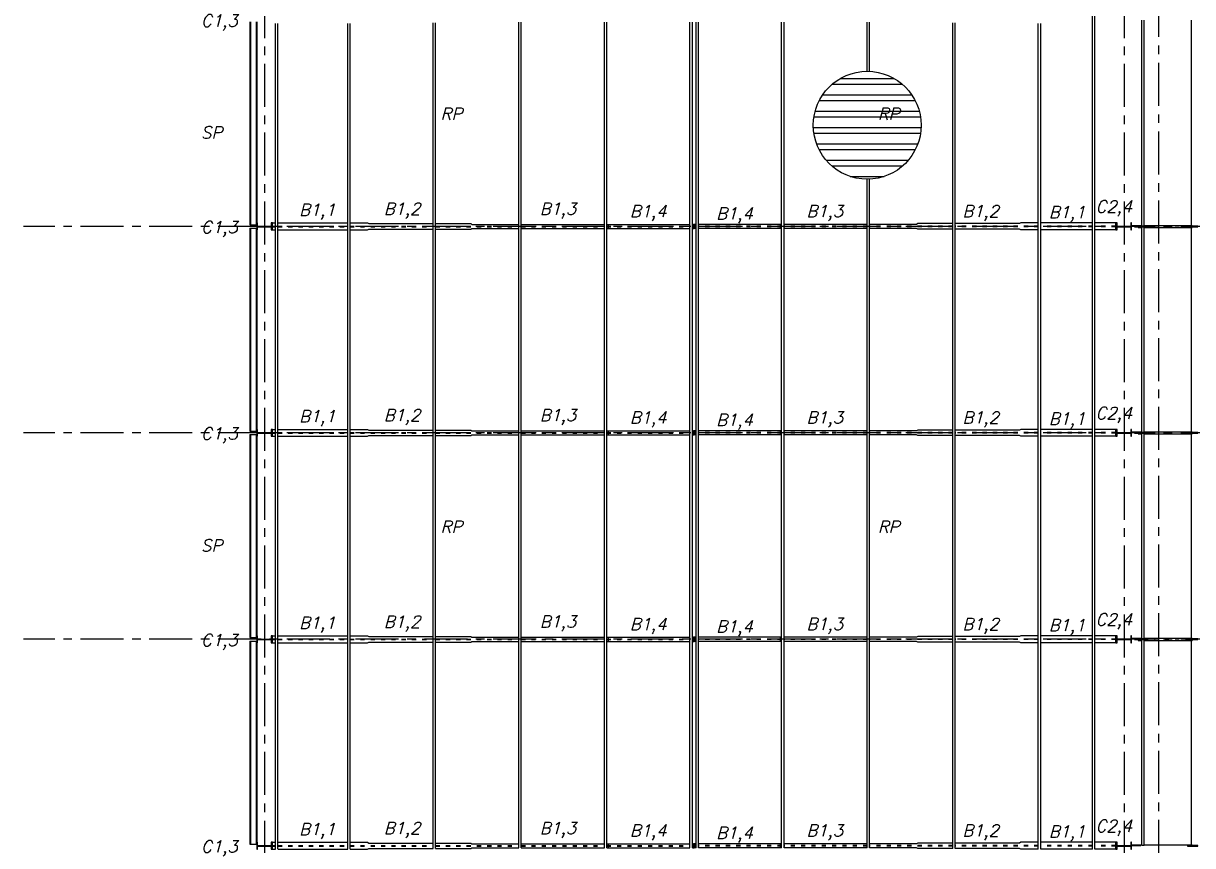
# Model space of a CAD drawing. Header units: inches. Extents: x -15 to 1885144, y -42615 to 866270.
# Drawn here: x 1628025 to 1662029, y 358420 to 382315 of the extents above; entities that cross this region are included whole.
import ezdxf

# ---------------------------------------------------------------- set-up
doc = ezdxf.new("R2010")
doc.units = ezdxf.units.IN
doc.header["$LTSCALE"] = 100
doc.header["$MEASUREMENT"] = 0
for name, pattern in [('CENTER', [2, 1.25, -0.25, 0.25, -0.25]), ('dash line', [30, 12, -18]), ('PHANTOM2', [1.25, 0.625, -0.125, 0.125, -0.125, 0.125, -0.125])]:
    doc.linetypes.add(name, pattern=pattern)
for name, color, linetype in [('axis', 8, 'PHANTOM2'), ('columns', 2, 'Continuous'), ('layout', 7, 'Continuous'), ('purlins', 4, 'Continuous'), ('text', 3, 'Continuous')]:
    doc.layers.add(name, color=color, linetype=linetype)
doc.styles.add('TEXT-3', font='ITALICT.shx', dxfattribs={"height": 350})
pattern_1 = [(315, (-84388.44606, 852140.54364), (0.088388347648, 0.088388347648), [])]

# ---------------------------------------------------------------- blocks, each defined once
blk = doc.blocks.new('*U1090')
at = {"layer": 'columns', "ltscale": 0.01}
for p, q in [((-12720, 100), (-12720, -100)), ((-12700, 100), (-12720, 100)), ((-12700, -100), (-12700, 100)), ((-12700, 7.5), (-12300, 7.5)), ((-12500, -7.5), (-12500, 7.5)), ((-12300, 100), (-12300, -100)), ((-12280, 100), (-12300, 100)), ((-12280, -100), (-12280, 100)), ((12280, 100), (12280, -100)), ((12300, 100), (12280, 100)), ((12300, -100), (12300, 100)), ((12300, 7.5), (12700, 7.5)), ((12500, -7.5), (12500, 7.5)), ((12700, 100), (12700, -100)), ((12720, 100), (12700, 100)), ((12720, -100), (12720, 100)), ((-12720, -100), (-12700, -100)), ((-12700, -7.5), (-12300, -7.5)), ((-12300, -100), (-12280, -100)), ((12280, -100), (12300, -100)), ((12300, -7.5), (12700, -7.5)), ((12700, -100), (12720, -100))]:
    blk.add_line(p, q, dxfattribs=at)
blk = doc.blocks.new('*U1091')
at = {"layer": 'columns', "color": 0, "linetype": 'ByBlock', "lineweight": -2, "transparency": 16777216}
for p in [(0, -12000), (0, -18000), (0, -24000), (0, -30000)]:
    blk.add_blockref('*U1090', p, dxfattribs=at)
blk = doc.blocks.new('*U1131')
at = {"layer": 'layout', "ltscale": 0.01}
for p, q in [((150, 10), (-150, 10)), ((-150, 10), (-150, -10)), ((150, -10), (150, 10)), ((-150, -10), (150, -10))]:
    blk.add_line(p, q, dxfattribs=at)
blk = doc.blocks.new('*U1132')
at = {"layer": 'layout', "color": 0, "linetype": 'ByBlock', "lineweight": -2, "transparency": 16777216}
for p in [(0, 0), (2000, 0), (4000, 0), (6000, 0), (8000, 0), (10000, 0), (12000, 0), (14000, 0), (16000, 0), (18000, 0)]:
    blk.add_blockref('*U1131', p, dxfattribs=at)
blk = doc.blocks.new('*U1135')
at = {"layer": 'layout', "ltscale": 0.01}
for p, q in [((150, 10), (-150, 10)), ((-150, 10), (-150, -10)), ((150, -10), (150, 10)), ((-150, -10), (150, -10))]:
    blk.add_line(p, q, dxfattribs=at)
blk = doc.blocks.new('*U1136')
at = {"layer": 'layout', "color": 0, "linetype": 'ByBlock', "lineweight": -2, "transparency": 16777216}
for p in [(0, 0), (2000, 0), (4000, 0), (6000, 0), (8000, 0), (10000, 0), (12000, 0), (14000, 0), (16000, 0), (18000, 0)]:
    blk.add_blockref('*U1135', p, dxfattribs=at)
blk = doc.blocks.new('*U1139')
at = {"layer": 'layout', "ltscale": 0.01}
for p, q in [((150, 10), (-150, 10)), ((-150, 10), (-150, -10)), ((150, -10), (150, 10)), ((-150, -10), (150, -10))]:
    blk.add_line(p, q, dxfattribs=at)
blk = doc.blocks.new('*U1140')
at = {"layer": 'layout', "color": 0, "linetype": 'ByBlock', "lineweight": -2, "transparency": 16777216}
for p in [(0, 0), (2000, 0), (4000, 0), (6000, 0), (8000, 0), (10000, 0), (12000, 0), (14000, 0), (16000, 0), (18000, 0)]:
    blk.add_blockref('*U1139', p, dxfattribs=at)
blk = doc.blocks.new('*U1143')
at = {"layer": 'layout', "ltscale": 0.01}
for p, q in [((150, 10), (-150, 10)), ((-150, 10), (-150, -10)), ((150, -10), (150, 10)), ((-150, -10), (150, -10))]:
    blk.add_line(p, q, dxfattribs=at)
blk = doc.blocks.new('*U1144')
at = {"layer": 'layout', "color": 0, "linetype": 'ByBlock', "lineweight": -2, "transparency": 16777216}
for p in [(0, 0), (2000, 0), (4000, 0), (6000, 0), (8000, 0), (10000, 0), (12000, 0), (14000, 0), (16000, 0), (18000, 0)]:
    blk.add_blockref('*U1143', p, dxfattribs=at)
blk = doc.blocks.new('*U1164')
at = {"layer": 'layout', "ltscale": 0.1}
h = blk.add_hatch(color=256, dxfattribs=at)
h.dxf.hatch_style = 1
h.paths.add_polyline_path([(-12280, 60), (-12280, 40), (-12260, 40), (-12260, 60)])
h.paths.add_polyline_path([(-12260, -60), (-12260, -40), (-12280, -40), (-12280, -60)])
h = blk.add_hatch(dxfattribs=at)
h.set_pattern_fill('ANSI31', color=256, angle=-90)
h.set_pattern_definition(pattern_1)
h.paths.add_polyline_path([(0, 45), (-20, 45), (-20, 25), (0, 25)])
h.paths.add_polyline_path([(0, -25), (-20, -25), (-20, -45), (0, -45)])
h = blk.add_hatch(dxfattribs=at)
h.set_pattern_fill('ANSI31', color=256, angle=-90)
h.set_pattern_definition(pattern_1)
h.paths.add_polyline_path([(0, 25), (20, 25), (20, 45), (0, 45)])
h.paths.add_polyline_path([(0, -45), (20, -45), (20, -25), (0, -25)])
h = blk.add_hatch(color=256, dxfattribs=at)
h.dxf.hatch_style = 1
h.paths.add_polyline_path([(12260, 60), (12260, 40), (12280, 40), (12280, 60)])
h.paths.add_polyline_path([(12280, -60), (12280, -40), (12260, -40), (12260, -60)])
for p, q in [((-12280, 100), (-12174, 100)), ((-12260, 100), (-12280, 100)), ((-12280, 100), (-12280, -100)), ((-12260, 60), (-12280, 60)), ((-12260, 40), (-12280, 40)), ((-12260, -100), (-12260, 100)), ((-12104, 100), (-10078, 100)), ((-10008, 100), (-9500, 100)), ((-9500, 100), (-9465, 80)), ((-9465, 80), (-7589, 80)), ((-7520, 80), (-6500, 80)), ((-6500, 80), (-6465, 60)), ((-6465, 60), (-5101, 60)), ((-5031, 60), (-2612, 60)), ((-2542, 60), (-124, 60)), ((-2500, 60), (-2500, -60)), ((-54, 60), (0, 60)), ((-20, 60), (-20, -60)), ((0, 60), (-20, 60)), ((-20, 45), (0, 45)), ((-20, 25), (0, 25)), ((0, 60), (0, -60)), ((54, 60), (0, 60)), ((0, -60), (0, 60)), ((0, 60), (20, 60)), ((0, -60), (0, 60)), ((20, 45), (0, 45)), ((20, 25), (0, 25)), ((20, 60), (20, -60)), ((2542, 60), (124, 60)), ((2500, 60), (2500, -60)), ((5031, 60), (2612, 60)), ((6465, 60), (5101, 60)), ((6500, 80), (6465, 60)), ((7518, 80), (6500, 80)), ((9465, 80), (7587, 80)), ((9500, 100), (9465, 80)), ((10008, 100), (9500, 100)), ((11585, 100), (10078, 100)), ((12280, 100), (11655, 100)), ((12260, -100), (12260, 100)), ((12260, 100), (12280, 100)), ((12260, 60), (12280, 60)), ((12260, 40), (12280, 40)), ((12280, 100), (12280, -100)), ((-12260, -40), (-12280, -40)), ((-12260, -60), (-12280, -60)), ((-12280, -100), (-12174, -100)), ((-12260, -100), (-12280, -100)), ((-12104, -100), (-10078, -100)), ((-10008, -100), (-9500, -100)), ((-9500, -100), (-9465, -80)), ((-9465, -80), (-7589, -80)), ((-7520, -80), (-6500, -80)), ((-6500, -80), (-6465, -60)), ((-6465, -60), (-5101, -60)), ((-5031, -60), (-2612, -60)), ((-2542, -60), (-124, -60)), ((-54, -60), (0, -60)), ((-20, -25), (0, -25)), ((-20, -45), (0, -45)), ((-20, -60), (0, -60)), ((20, -25), (0, -25)), ((20, -45), (0, -45)), ((54, -60), (0, -60)), ((20, -60), (0, -60)), ((2542, -60), (124, -60)), ((5031, -60), (2612, -60)), ((6465, -60), (5101, -60)), ((6500, -80), (6465, -60)), ((7518, -80), (6500, -80)), ((9465, -80), (7587, -80)), ((9500, -100), (9465, -80)), ((10008, -100), (9500, -100)), ((11585, -100), (10078, -100)), ((12280, -100), (11655, -100)), ((12260, -40), (12280, -40)), ((12260, -60), (12280, -60)), ((12260, -100), (12280, -100))]:
    blk.add_line(p, q, dxfattribs=at)
at = {"layer": 'layout', "linetype": 'dash line', "ltscale": 0.1}
for p, q in [((-12260, 7), (-12174, 7)), ((-12104, 7), (-10078, 7)), ((-10008, 7), (-7589, 7)), ((-7520, 7), (-5101, 7)), ((-5031, 7), (-2612, 7)), ((-2542, 7), (-124, 7)), ((-54, 7), (0, 7)), ((54, 7), (0, 7)), ((2542, 7), (124, 7)), ((5031, 7), (2612, 7)), ((7518, 7), (5101, 7)), ((10008, 7), (7587, 7)), ((11585, 7), (10078, 7)), ((12260, 7), (11655, 7)), ((-12260, -8), (-12174, -8)), ((-12104, -8), (-10078, -8)), ((-10008, -8), (-7589, -8)), ((-7520, -8), (-5101, -8)), ((-5031, -8), (-2612, -8)), ((-2542, -8), (-124, -8)), ((-54, -8), (0, -8)), ((54, -8), (0, -8)), ((2542, -8), (124, -8)), ((5031, -8), (2612, -8)), ((7518, -8), (5101, -8)), ((10008, -8), (7587, -8)), ((11585, -8), (10078, -8)), ((12260, -8), (11655, -8))]:
    blk.add_line(p, q, dxfattribs=at)
blk = doc.blocks.new('*U1165')
at = {"layer": 'layout', "color": 0, "linetype": 'ByBlock', "lineweight": -2, "transparency": 16777216}
for p in [(0, -12000), (0, -18000), (0, -24000), (0, -30000)]:
    blk.add_blockref('*U1164', p, dxfattribs=at)
blk = doc.blocks.new('*U1174')
at = {"layer": 'text', "linetype": 'Continuous', "style": 'TEXT-3'}
for s, p in [('C2,4', (12392, 156)), ('C1,3', (-13625, -440))]:
    blk.add_text(s, height=350, dxfattribs=at).set_placement(p)
blk = doc.blocks.new('*U1175')
at = {"layer": 'text', "color": 0, "linetype": 'ByBlock', "lineweight": -2, "transparency": 16777216}
for p in [(0, 54000), (0, 48000), (0, 42000), (0, 36000), (0, 30000)]:
    blk.add_blockref('*U1174', p, dxfattribs=at)
blk = doc.blocks.new('*U1176')
at = {"layer": 'text', "linetype": 'Continuous', "style": 'TEXT-3'}
for s, p in [('B1,1', (-5428, -140)), ('B1,2', (-2963, -109)), ('B1,3', (1570, -107)), ('B1,4', (4194, -177))]:
    blk.add_text(s, height=350, dxfattribs=at).set_placement(p)
blk = doc.blocks.new('*U1177')
at = {"layer": 'text', "color": 0, "linetype": 'ByBlock', "lineweight": -2, "transparency": 16777216}
for p in [(0, 48000), (0, 42000), (0, 36000), (0, 30000)]:
    blk.add_blockref('*U1176', p, dxfattribs=at)
blk = doc.blocks.new('*U1180')
at = {"layer": 'text', "linetype": 'Continuous', "style": 'TEXT-3'}
for s, p in [('B1,4', (-5428, -177)), ('B1,3', (-2803, -107)), ('B1,2', (1730, -109)), ('B1,1', (4244, -140))]:
    blk.add_text(s, height=350, dxfattribs=at).set_placement(p)
blk = doc.blocks.new('*U1181')
at = {"layer": 'text', "color": 0, "linetype": 'ByBlock', "lineweight": -2, "transparency": 16777216}
for p in [(0, 48000), (0, 42000), (0, 36000), (0, 30000)]:
    blk.add_blockref('*U1180', p, dxfattribs=at)
blk = doc.blocks.new('*U1182')
at = {"layer": 'text', "linetype": 'Continuous', "style": 'TEXT-3'}
for p in [(-25495, -175), (-12779, -175)]:
    blk.add_text('RP', height=350, dxfattribs=at).set_placement(p)
blk = doc.blocks.new('*U1183')
at = {"layer": 'text', "color": 0, "linetype": 'ByBlock', "lineweight": -2, "transparency": 16777216}
for p in [(0, 48000), (0, 36000)]:
    blk.add_blockref('*U1182', p, dxfattribs=at)
blk = doc.blocks.new('*U1184')
at = {"layer": 'text', "linetype": 'Continuous', "style": 'TEXT-3'}
blk.add_text('SP', height=350, dxfattribs=at).set_placement((-392, -175))
blk = doc.blocks.new('*U1185')
at = {"layer": 'text', "color": 0, "linetype": 'ByBlock', "lineweight": -2, "transparency": 16777216}
for p in [(0, 48000), (0, 36000)]:
    blk.add_blockref('*U1184', p, dxfattribs=at)

msp = doc.modelspace()

# ---------------------------------------------------------------- hatches: boundary and pattern name
at = {"layer": 'layout', "ltscale": 0.01}
h = msp.add_hatch(dxfattribs=at)
h.set_pattern_fill('STEEL', color=256, scale=3802.420809, angle=135)
h.set_pattern_definition([(180, (1040729.07, 246681.6), (-4e-14, -475.3026), []), (180, (1040561.03, 246513.55), (-4e-14, -475.3026), [])])
h.paths.add_polyline_path([(1650996.345, 379354.695, 1), (1654134.47, 379354.695, 1)])
h = msp.add_hatch(color=256, dxfattribs=at)
h.dxf.hatch_style = 1
h.paths.add_polyline_path([(1660369.378, 376414.695), (1660353.378, 376414.695), (1660353.378, 376404.695), (1660369.378, 376404.695)])
h.paths.add_polyline_path([(1660369.378, 376424.695), (1660353.378, 376424.695), (1660353.378, 376414.695), (1660369.378, 376414.695)])
h.paths.add_polyline_path([(1660369.378, 376444.695), (1660353.378, 376444.695), (1660353.378, 376424.695), (1660369.378, 376424.695)])
h.paths.add_polyline_path([(1660419.378, 376444.695), (1660403.378, 376444.695), (1660403.378, 376424.695), (1660419.378, 376424.695)])
h.paths.add_polyline_path([(1660419.378, 376424.695), (1660403.378, 376424.695), (1660403.378, 376414.695), (1660419.378, 376414.695)])
h.paths.add_polyline_path([(1660419.378, 376414.695), (1660403.378, 376414.695), (1660403.378, 376404.695), (1660419.378, 376404.695)])
h = msp.add_hatch(color=256, dxfattribs=at)
h.dxf.hatch_style = 1
h.paths.add_polyline_path([(1660369.378, 370414.695), (1660353.378, 370414.695), (1660353.378, 370404.695), (1660369.378, 370404.695)])
h.paths.add_polyline_path([(1660369.378, 370424.695), (1660353.378, 370424.695), (1660353.378, 370414.695), (1660369.378, 370414.695)])
h.paths.add_polyline_path([(1660369.378, 370444.695), (1660353.378, 370444.695), (1660353.378, 370424.695), (1660369.378, 370424.695)])
h.paths.add_polyline_path([(1660419.378, 370444.695), (1660403.378, 370444.695), (1660403.378, 370424.695), (1660419.378, 370424.695)])
h.paths.add_polyline_path([(1660419.378, 370424.695), (1660403.378, 370424.695), (1660403.378, 370414.695), (1660419.378, 370414.695)])
h.paths.add_polyline_path([(1660419.378, 370414.695), (1660403.378, 370414.695), (1660403.378, 370404.695), (1660419.378, 370404.695)])
h = msp.add_hatch(color=256, dxfattribs=at)
h.dxf.hatch_style = 1
h.paths.add_polyline_path([(1660369.378, 364414.695), (1660353.378, 364414.695), (1660353.378, 364404.695), (1660369.378, 364404.695)])
h.paths.add_polyline_path([(1660369.378, 364424.695), (1660353.378, 364424.695), (1660353.378, 364414.695), (1660369.378, 364414.695)])
h.paths.add_polyline_path([(1660369.378, 364444.695), (1660353.378, 364444.695), (1660353.378, 364424.695), (1660369.378, 364424.695)])
h.paths.add_polyline_path([(1660419.378, 364444.695), (1660403.378, 364444.695), (1660403.378, 364424.695), (1660419.378, 364424.695)])
h.paths.add_polyline_path([(1660419.378, 364424.695), (1660403.378, 364424.695), (1660403.378, 364414.695), (1660419.378, 364414.695)])
h.paths.add_polyline_path([(1660419.378, 364414.695), (1660403.378, 364414.695), (1660403.378, 364404.695), (1660419.378, 364404.695)])
h = msp.add_hatch(color=256, dxfattribs=at)
h.dxf.hatch_style = 1
h.paths.add_polyline_path([(1660369.378, 358414.695), (1660353.378, 358414.695), (1660353.378, 358404.695), (1660369.378, 358404.695)])
h.paths.add_polyline_path([(1660369.378, 358424.695), (1660353.378, 358424.695), (1660353.378, 358414.695), (1660369.378, 358414.695)])
h.paths.add_polyline_path([(1660369.378, 358444.695), (1660353.378, 358444.695), (1660353.378, 358424.695), (1660369.378, 358424.695)])
h.paths.add_polyline_path([(1660419.378, 358444.695), (1660403.378, 358444.695), (1660403.378, 358424.695), (1660419.378, 358424.695)])
h.paths.add_polyline_path([(1660419.378, 358424.695), (1660403.378, 358424.695), (1660403.378, 358414.695), (1660419.378, 358414.695)])
h.paths.add_polyline_path([(1660419.378, 358414.695), (1660403.378, 358414.695), (1660403.378, 358404.695), (1660419.378, 358404.695)])

# ---------------------------------------------------------------- linework, layer by layer
at = {"layer": 'axis', "linetype": 'CENTER', "ltscale": 10}
for p, q in [((1661034.378, 401170.717), (1661034.378, 322514.695)), ((1635034.378, 399140.363), (1635034.378, 322514.695)), ((1660034.378, 399140.363), (1660034.378, 322514.695)), ((1734936.993, 376414.695), (1628025.176, 376414.695)), ((1734936.993, 376414.695), (1628025.176, 376414.695)), ((1734936.993, 376414.695), (1628025.176, 376414.695)), ((1734936.993, 376414.695), (1628025.176, 376414.695)), ((1734936.993, 370414.695), (1628025.176, 370414.695)), ((1734936.993, 370414.695), (1628025.176, 370414.695)), ((1734936.993, 370414.695), (1628025.176, 370414.695)), ((1734936.993, 370414.695), (1628025.176, 370414.695)), ((1734936.993, 364414.695), (1628025.176, 364414.695)), ((1734936.993, 364414.695), (1628025.176, 364414.695)), ((1734936.993, 364414.695), (1628025.176, 364414.695)), ((1734936.993, 364414.695), (1628025.176, 364414.695))]:
    msp.add_line(p, q, dxfattribs=at)
at = {"layer": 'layout', "ltscale": 0.01}
for p, q in [((1660254.378, 376444.695), (1660435.378, 376444.695)), ((1660353.378, 376444.695), (1660353.378, 376404.695)), ((1660369.378, 376444.695), (1660369.378, 376404.695)), ((1660403.378, 376444.695), (1660403.378, 376404.695)), ((1660419.378, 376444.695), (1660419.378, 376404.695)), ((1660435.378, 376444.695), (1660435.378, 376424.695)), ((1660444.378, 376444.695), (1660444.378, 376424.695)), ((1662019.378, 376444.695), (1662019.378, 376424.695)), ((1660254.378, 376424.695), (1660435.378, 376424.695)), ((1660335.378, 376424.695), (1660504.378, 376424.695)), ((1660335.378, 376404.695), (1660504.378, 376404.695)), ((1660444.378, 376404.695), (1660444.378, 376384.695)), ((1660504.378, 376424.695), (1660504.378, 376404.695)), ((1662019.378, 376404.695), (1662019.378, 376384.695)), ((1660254.378, 370444.695), (1660435.378, 370444.695)), ((1660254.378, 370424.695), (1660435.378, 370424.695)), ((1660335.378, 370424.695), (1660504.378, 370424.695)), ((1660335.378, 370404.695), (1660504.378, 370404.695)), ((1660353.378, 370444.695), (1660353.378, 370404.695)), ((1660369.378, 370444.695), (1660369.378, 370404.695)), ((1660403.378, 370444.695), (1660403.378, 370404.695)), ((1660419.378, 370444.695), (1660419.378, 370404.695)), ((1660435.378, 370444.695), (1660435.378, 370424.695)), ((1660444.378, 370444.695), (1660444.378, 370424.695)), ((1660444.378, 370404.695), (1660444.378, 370384.695)), ((1660504.378, 370424.695), (1660504.378, 370404.695)), ((1662019.378, 370444.695), (1662019.378, 370424.695)), ((1662019.378, 370404.695), (1662019.378, 370384.695)), ((1660254.378, 364444.695), (1660435.378, 364444.695)), ((1660254.378, 364424.695), (1660435.378, 364424.695)), ((1660335.378, 364424.695), (1660504.378, 364424.695)), ((1660335.378, 364404.695), (1660504.378, 364404.695)), ((1660353.378, 364444.695), (1660353.378, 364404.695)), ((1660369.378, 364444.695), (1660369.378, 364404.695)), ((1660403.378, 364444.695), (1660403.378, 364404.695)), ((1660419.378, 364444.695), (1660419.378, 364404.695)), ((1660435.378, 364444.695), (1660435.378, 364424.695)), ((1660444.378, 364444.695), (1660444.378, 364424.695)), ((1660444.378, 364404.695), (1660444.378, 364384.695)), ((1660504.378, 364424.695), (1660504.378, 364404.695)), ((1662019.378, 364444.695), (1662019.378, 364424.695)), ((1662019.378, 364404.695), (1662019.378, 364384.695)), ((1660254.378, 358444.695), (1660435.378, 358444.695)), ((1660254.378, 358424.695), (1660435.378, 358424.695)), ((1660335.378, 358424.695), (1660504.378, 358424.695)), ((1660353.378, 358444.695), (1660353.378, 358404.695)), ((1660369.378, 358444.695), (1660369.378, 358404.695)), ((1660403.378, 358444.695), (1660403.378, 358404.695)), ((1660419.378, 358444.695), (1660419.378, 358404.695)), ((1660435.378, 358444.695), (1660435.378, 358424.695)), ((1660444.378, 358444.695), (1660444.378, 358424.695)), ((1660504.378, 358424.695), (1660504.378, 358404.695)), ((1662019.378, 358444.695), (1662019.378, 358424.695))]:
    msp.add_line(p, q, dxfattribs=at)
at = {"layer": 'layout'}
for p, q in [((1660444.378, 376444.695), (1660551.25, 376444.695)), ((1660621.154, 376444.695), (1662019.378, 376444.695)), ((1660444.378, 376384.695), (1660551.25, 376384.695)), ((1660621.154, 376384.695), (1662019.378, 376384.695)), ((1660444.378, 370444.695), (1660551.25, 370444.695)), ((1660444.378, 370384.695), (1660551.25, 370384.695)), ((1660621.154, 370444.695), (1662019.378, 370444.695)), ((1660621.154, 370384.695), (1662019.378, 370384.695)), ((1660444.378, 364444.695), (1660551.25, 364444.695)), ((1660444.378, 364384.695), (1660551.25, 364384.695)), ((1660621.154, 364444.695), (1662019.378, 364444.695)), ((1660621.154, 364384.695), (1662019.378, 364384.695)), ((1660444.378, 358444.695), (1660551.25, 358444.695)), ((1660621.154, 358444.695), (1662019.378, 358444.695))]:
    msp.add_line(p, q, dxfattribs=at)
at = {"layer": 'layout', "linetype": 'dash line', "ltscale": 0.1}
for p, q in [((1660444.378, 376440.695), (1660551.25, 376440.695)), ((1660621.154, 376440.695), (1662019.378, 376440.695)), ((1660444.378, 376388.695), (1660551.25, 376388.695)), ((1660621.154, 376388.695), (1662019.378, 376388.695)), ((1660444.378, 370440.695), (1660551.25, 370440.695)), ((1660444.378, 370388.695), (1660551.25, 370388.695)), ((1660621.154, 370440.695), (1662019.378, 370440.695)), ((1660621.154, 370388.695), (1662019.378, 370388.695)), ((1660444.378, 364440.695), (1660551.25, 364440.695)), ((1660444.378, 364388.695), (1660551.25, 364388.695)), ((1660621.154, 364440.695), (1662019.378, 364440.695)), ((1660621.154, 364388.695), (1662019.378, 364388.695)), ((1660444.378, 358440.695), (1660551.25, 358440.695)), ((1660621.154, 358440.695), (1662019.378, 358440.695))]:
    msp.add_line(p, q, dxfattribs=at)
at = {"layer": 'layout', "linetype": 'dash line', "ltscale": 0.01}
for p, q in [((1660335.378, 376424.695), (1660335.378, 376404.695)), ((1660335.378, 370424.695), (1660335.378, 370404.695)), ((1660335.378, 364424.695), (1660335.378, 364404.695)), ((1660335.378, 358424.695), (1660335.378, 358404.695))]:
    msp.add_line(p, q, dxfattribs=at)
at = {"layer": 'layout', "ltscale": 0.01}
msp.add_circle((1652565.407, 379354.695), 1569.062, dxfattribs=at)
at = {"layer": 'purlins', "ltscale": 0.01}
for p, q in [((1659119.489, 382314.695), (1659119.489, 388314.695)), ((1659189.169, 382314.695), (1659189.169, 388314.695)), ((1634614.378, 382364.695), (1634614.378, 376464.695)), ((1634634.378, 382364.695), (1634634.378, 376464.695)), ((1634794.378, 382364.695), (1634794.378, 376464.695)), ((1634814.378, 382364.695), (1634814.378, 376464.695)), ((1635360.213, 376314.695), (1635360.213, 382314.695)), ((1635429.893, 376314.695), (1635429.893, 382314.695)), ((1637456.618, 376314.695), (1637456.618, 382314.695)), ((1637526.298, 376314.695), (1637526.298, 382314.695)), ((1639945.177, 376334.695), (1639945.177, 382334.695)), ((1640014.857, 376334.695), (1640014.857, 382334.695)), ((1642433.736, 376354.695), (1642433.736, 382354.695)), ((1642503.416, 376354.695), (1642503.416, 382354.695)), ((1644922.295, 376354.695), (1644922.295, 382354.695)), ((1644991.975, 376354.695), (1644991.975, 382354.695)), ((1647410.854, 376354.695), (1647410.854, 382354.695)), ((1647480.534, 376354.695), (1647480.534, 382354.695)), ((1647588.289, 376354.695), (1647588.289, 382354.695)), ((1647657.969, 376354.695), (1647657.969, 382354.695)), ((1650076.848, 376354.695), (1650076.848, 382354.695)), ((1650146.528, 376354.695), (1650146.528, 382354.695)), ((1652565.407, 380923.758), (1652565.407, 382354.695)), ((1652635.087, 380922.21), (1652635.087, 382354.695)), ((1655051.976, 376334.695), (1655051.976, 382334.695)), ((1655121.655, 376334.695), (1655121.655, 382334.695)), ((1657542.459, 376314.695), (1657542.459, 382314.695)), ((1657612.138, 376314.695), (1657612.138, 382314.695)), ((1659119.489, 376314.695), (1659119.489, 382314.695)), ((1659189.169, 376314.695), (1659189.169, 382314.695)), ((1660551.25, 376444.695), (1660551.25, 382404.695)), ((1660621.154, 376444.695), (1660621.154, 382404.695)), ((1661997.468, 376444.695), (1661997.468, 382404.695)), ((1652635.087, 376354.695), (1652635.087, 377787.181)), ((1652565.407, 376354.695), (1652565.407, 377785.633)), ((1634614.378, 376464.695), (1634814.378, 376464.695)), ((1660551.25, 376424.695), (1660551.25, 376444.695)), ((1660621.154, 376424.695), (1660621.154, 376444.695)), ((1661997.468, 376424.695), (1661997.468, 376444.695)), ((1634614.378, 376364.695), (1634614.378, 370464.695)), ((1634614.378, 376364.695), (1634814.378, 376364.695)), ((1634634.378, 376364.695), (1634634.378, 370464.695)), ((1634794.378, 376364.695), (1634794.378, 370464.695)), ((1634814.378, 376364.695), (1634814.378, 370464.695)), ((1635360.213, 370314.695), (1635360.213, 376314.695)), ((1635429.893, 370314.695), (1635429.893, 376314.695)), ((1637456.618, 370314.695), (1637456.618, 376314.695)), ((1637526.298, 370314.695), (1637526.298, 376314.695)), ((1639945.177, 370334.695), (1639945.177, 376334.695)), ((1640014.857, 370334.695), (1640014.857, 376334.695)), ((1642433.736, 370354.695), (1642433.736, 376354.695)), ((1642503.416, 370354.695), (1642503.416, 376354.695)), ((1644922.295, 370354.695), (1644922.295, 376354.695)), ((1644991.975, 370354.695), (1644991.975, 376354.695)), ((1647410.854, 370354.695), (1647410.854, 376354.695)), ((1647480.534, 370354.695), (1647480.534, 376354.695)), ((1647588.289, 370354.695), (1647588.289, 376354.695)), ((1647657.969, 370354.695), (1647657.969, 376354.695)), ((1650076.848, 370354.695), (1650076.848, 376354.695)), ((1650146.528, 370354.695), (1650146.528, 376354.695)), ((1652565.407, 370354.695), (1652565.407, 376354.695)), ((1652635.087, 370354.695), (1652635.087, 376354.695)), ((1655051.976, 370334.695), (1655051.976, 376334.695)), ((1655121.655, 370334.695), (1655121.655, 376334.695)), ((1657542.459, 370314.695), (1657542.459, 376314.695)), ((1657612.138, 370314.695), (1657612.138, 376314.695)), ((1659119.489, 370314.695), (1659119.489, 376314.695)), ((1659189.169, 370314.695), (1659189.169, 376314.695)), ((1660621.154, 376424.695), (1660551.25, 376424.695)), ((1660551.25, 370444.695), (1660551.25, 376404.695)), ((1660551.25, 376404.695), (1660621.154, 376404.695)), ((1660621.154, 370444.695), (1660621.154, 376404.695)), ((1661997.468, 370444.695), (1661997.468, 376404.695)), ((1634614.378, 370464.695), (1634814.378, 370464.695)), ((1634614.378, 370364.695), (1634614.378, 364464.695)), ((1634614.378, 370364.695), (1634814.378, 370364.695)), ((1634634.378, 370364.695), (1634634.378, 364464.695)), ((1634794.378, 370364.695), (1634794.378, 364464.695)), ((1634814.378, 370364.695), (1634814.378, 364464.695)), ((1635360.213, 364314.695), (1635360.213, 370314.695)), ((1635429.893, 364314.695), (1635429.893, 370314.695)), ((1637456.618, 364314.695), (1637456.618, 370314.695)), ((1637526.298, 364314.695), (1637526.298, 370314.695)), ((1639945.177, 364334.695), (1639945.177, 370334.695)), ((1640014.857, 364334.695), (1640014.857, 370334.695)), ((1642433.736, 364354.695), (1642433.736, 370354.695)), ((1642503.416, 364354.695), (1642503.416, 370354.695)), ((1644922.295, 364354.695), (1644922.295, 370354.695)), ((1644991.975, 364354.695), (1644991.975, 370354.695)), ((1647410.854, 364354.695), (1647410.854, 370354.695)), ((1647480.534, 364354.695), (1647480.534, 370354.695)), ((1647588.289, 364354.695), (1647588.289, 370354.695)), ((1647657.969, 364354.695), (1647657.969, 370354.695)), ((1650076.848, 364354.695), (1650076.848, 370354.695)), ((1650146.528, 364354.695), (1650146.528, 370354.695)), ((1652565.407, 364354.695), (1652565.407, 370354.695)), ((1652635.087, 364354.695), (1652635.087, 370354.695)), ((1655051.976, 364334.695), (1655051.976, 370334.695)), ((1655121.655, 364334.695), (1655121.655, 370334.695)), ((1657542.459, 364314.695), (1657542.459, 370314.695)), ((1657612.138, 364314.695), (1657612.138, 370314.695)), ((1659119.489, 364314.695), (1659119.489, 370314.695)), ((1659189.169, 364314.695), (1659189.169, 370314.695)), ((1660551.25, 370424.695), (1660551.25, 370444.695)), ((1660621.154, 370424.695), (1660551.25, 370424.695)), ((1660551.25, 364444.695), (1660551.25, 370404.695)), ((1660551.25, 370404.695), (1660621.154, 370404.695)), ((1660621.154, 370424.695), (1660621.154, 370444.695)), ((1660621.154, 364444.695), (1660621.154, 370404.695)), ((1661997.468, 370424.695), (1661997.468, 370444.695)), ((1661997.468, 364444.695), (1661997.468, 370404.695)), ((1634614.378, 364464.695), (1634814.378, 364464.695)), ((1634614.378, 364364.695), (1634614.378, 358464.695)), ((1634614.378, 364364.695), (1634814.378, 364364.695)), ((1634634.378, 364364.695), (1634634.378, 358464.695)), ((1634794.378, 364364.695), (1634794.378, 358464.695)), ((1634814.378, 364364.695), (1634814.378, 358464.695)), ((1635360.213, 358314.695), (1635360.213, 364314.695)), ((1635429.893, 358314.695), (1635429.893, 364314.695)), ((1637456.618, 358314.695), (1637456.618, 364314.695)), ((1637526.298, 358314.695), (1637526.298, 364314.695)), ((1639945.177, 358334.695), (1639945.177, 364334.695)), ((1640014.857, 358334.695), (1640014.857, 364334.695)), ((1642433.736, 358354.695), (1642433.736, 364354.695)), ((1642503.416, 358354.695), (1642503.416, 364354.695)), ((1644922.295, 358354.695), (1644922.295, 364354.695)), ((1644991.975, 358354.695), (1644991.975, 364354.695)), ((1647410.854, 358354.695), (1647410.854, 364354.695)), ((1647480.534, 358354.695), (1647480.534, 364354.695)), ((1647588.289, 358354.695), (1647588.289, 364354.695)), ((1647657.969, 358354.695), (1647657.969, 364354.695)), ((1650076.848, 358354.695), (1650076.848, 364354.695)), ((1650146.528, 358354.695), (1650146.528, 364354.695)), ((1652565.407, 358354.695), (1652565.407, 364354.695)), ((1652635.087, 358354.695), (1652635.087, 364354.695)), ((1655051.976, 358334.695), (1655051.976, 364334.695)), ((1655121.655, 358334.695), (1655121.655, 364334.695)), ((1657542.459, 358314.695), (1657542.459, 364314.695)), ((1657612.138, 358314.695), (1657612.138, 364314.695)), ((1659119.489, 358314.695), (1659119.489, 364314.695)), ((1659189.169, 358314.695), (1659189.169, 364314.695)), ((1660551.25, 364424.695), (1660551.25, 364444.695)), ((1660621.154, 364424.695), (1660551.25, 364424.695)), ((1660551.25, 358444.695), (1660551.25, 364404.695)), ((1660551.25, 364404.695), (1660621.154, 364404.695)), ((1660621.154, 364424.695), (1660621.154, 364444.695)), ((1660621.154, 358444.695), (1660621.154, 364404.695)), ((1661997.468, 364424.695), (1661997.468, 364444.695)), ((1661997.468, 358444.695), (1661997.468, 364404.695)), ((1634614.378, 358464.695), (1634814.378, 358464.695)), ((1660551.25, 358424.695), (1660551.25, 358444.695)), ((1660621.154, 358424.695), (1660551.25, 358424.695)), ((1660621.154, 358424.695), (1660621.154, 358444.695)), ((1661997.468, 358424.695), (1661997.468, 358444.695))]:
    msp.add_line(p, q, dxfattribs=at)

# ---------------------------------------------------------------- block references
at = {"layer": 'columns'}
msp.add_blockref('*U1091', (1647534.378, 388414.695), dxfattribs=at)
at = {"layer": 'layout'}
for name, p in [('*U1165', (1647534.378, 388414.695)), ('*U1144', (1662029.378, 376414.695)), ('*U1140', (1662029.378, 370414.695)), ('*U1136', (1662029.378, 364414.695)), ('*U1132', (1662029.378, 358414.695))]:
    msp.add_blockref(name, p, dxfattribs=at)
at = {"layer": 'text'}
for name, p in [('*U1175', (1646816.206, 328658.625)), ('*U1177', (1641468.236, 328860.861)), ('*U1181', (1653600.521, 328791.833)), ('*U1183', (1665651.315, 331684.429)), ('*U1185', (1633582.509, 331140.434))]:
    msp.add_blockref(name, p, dxfattribs=at)

doc.saveas('drawing.dxf')
